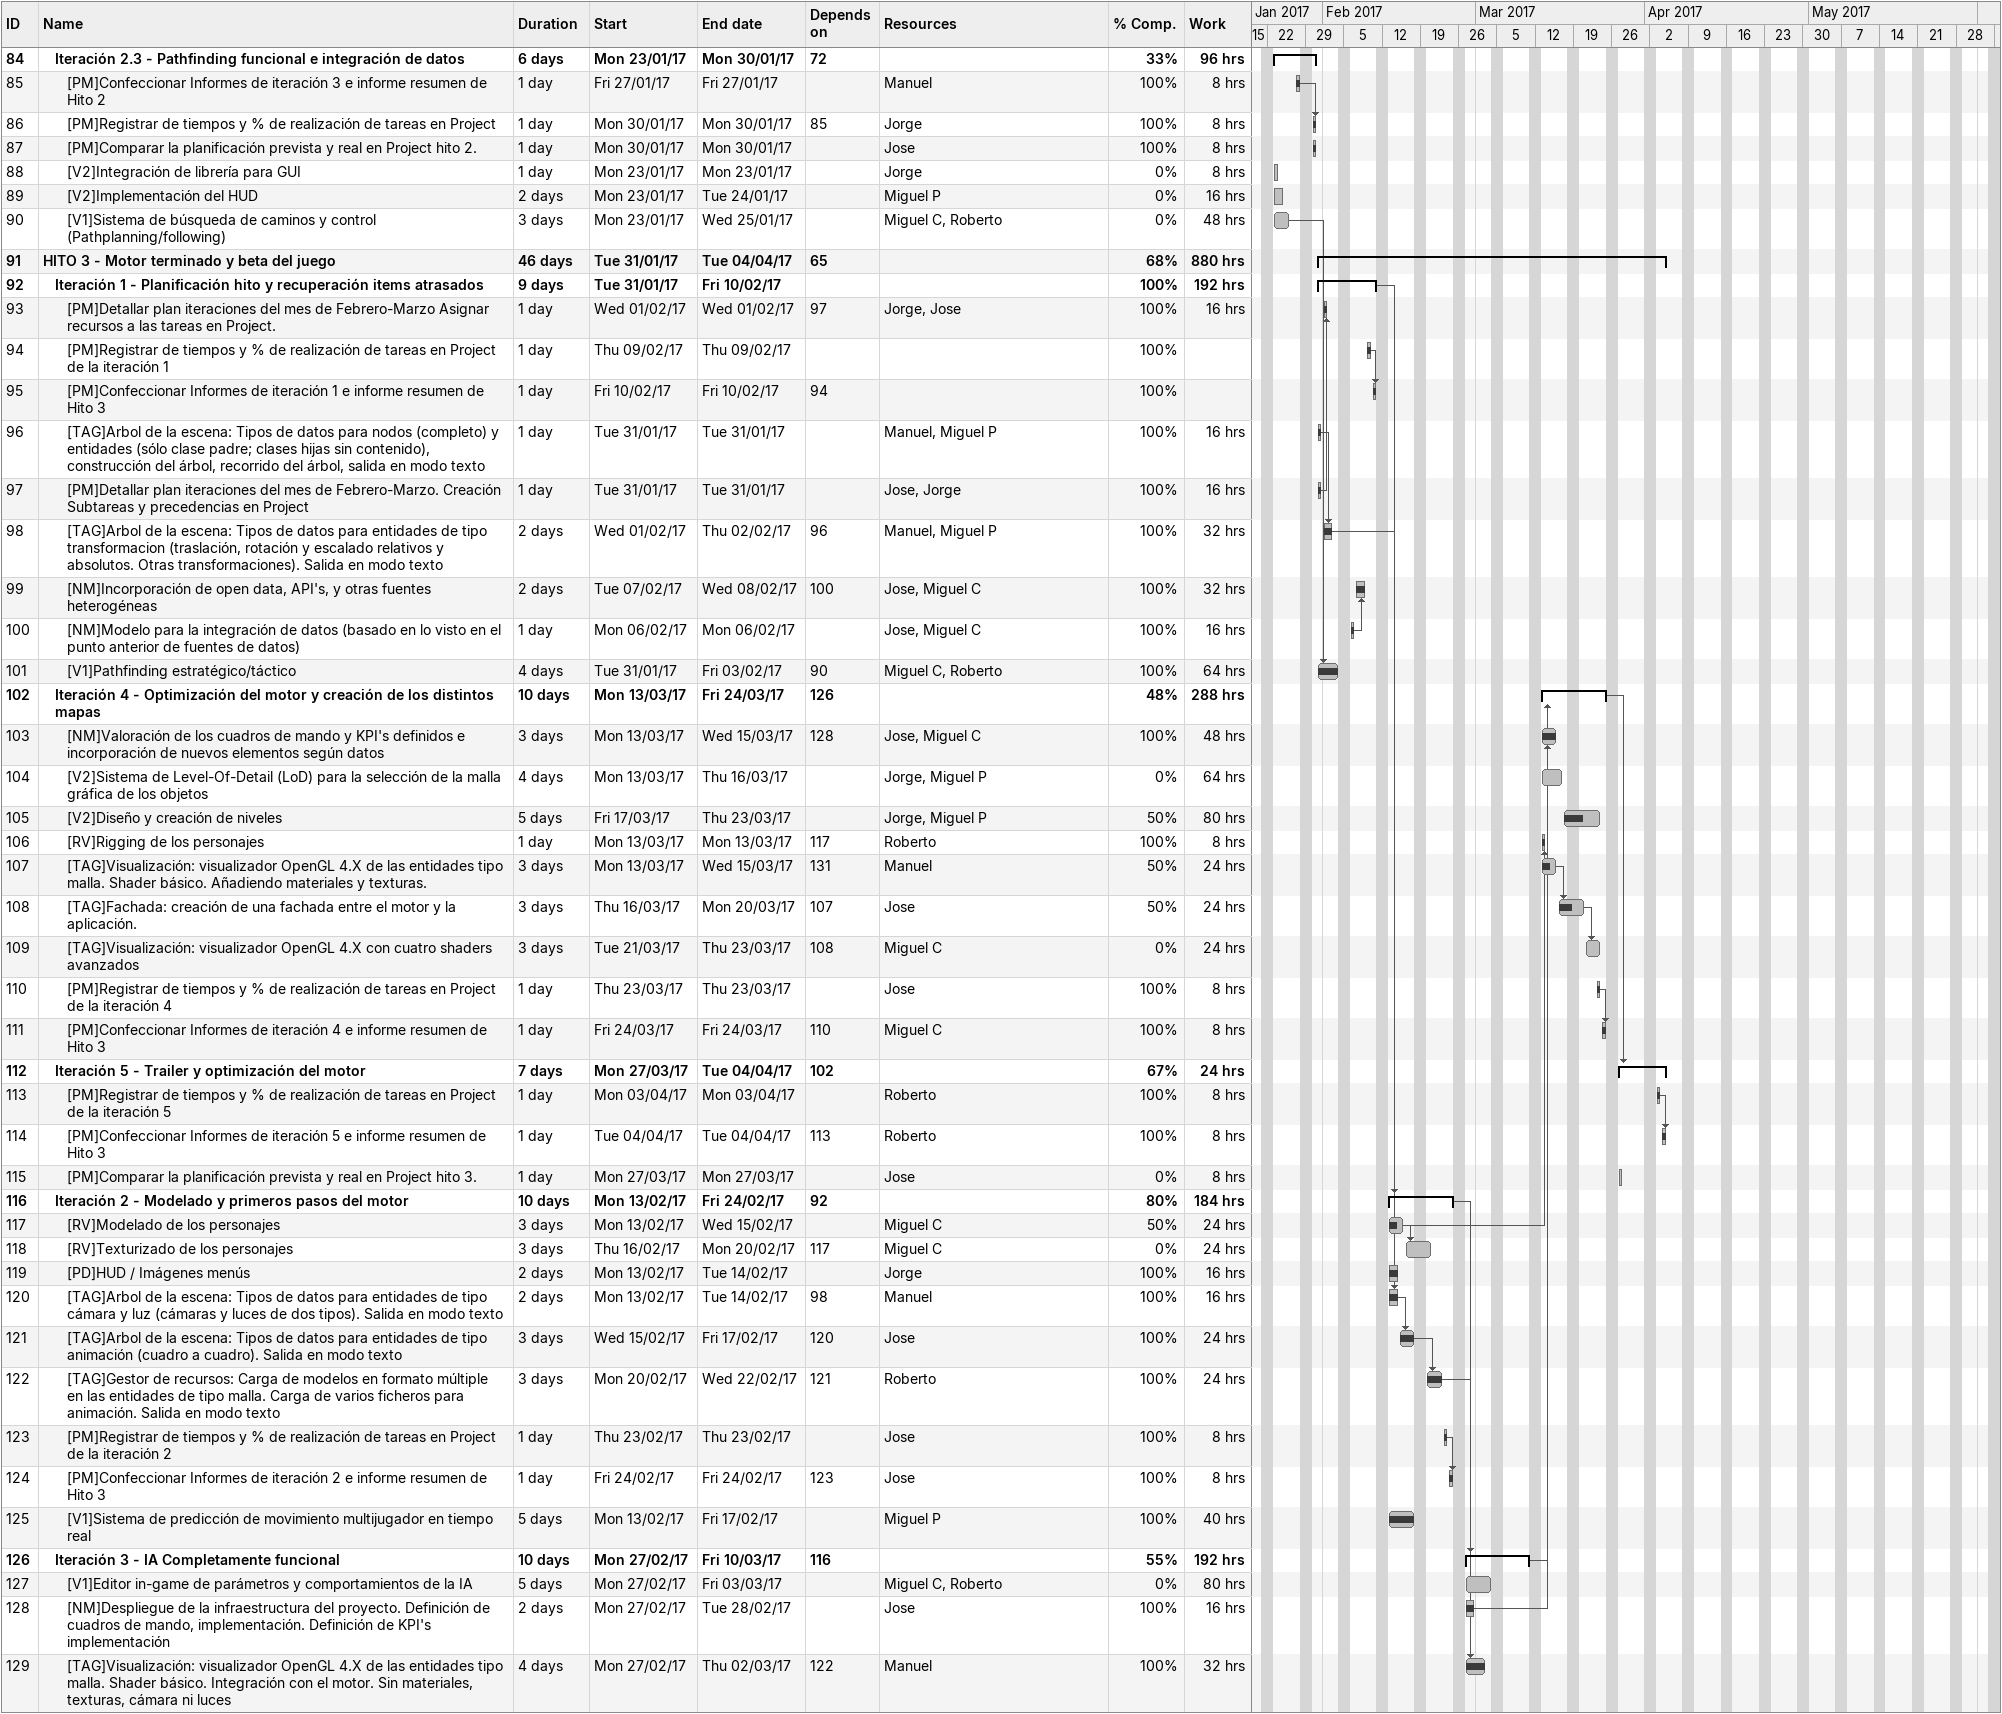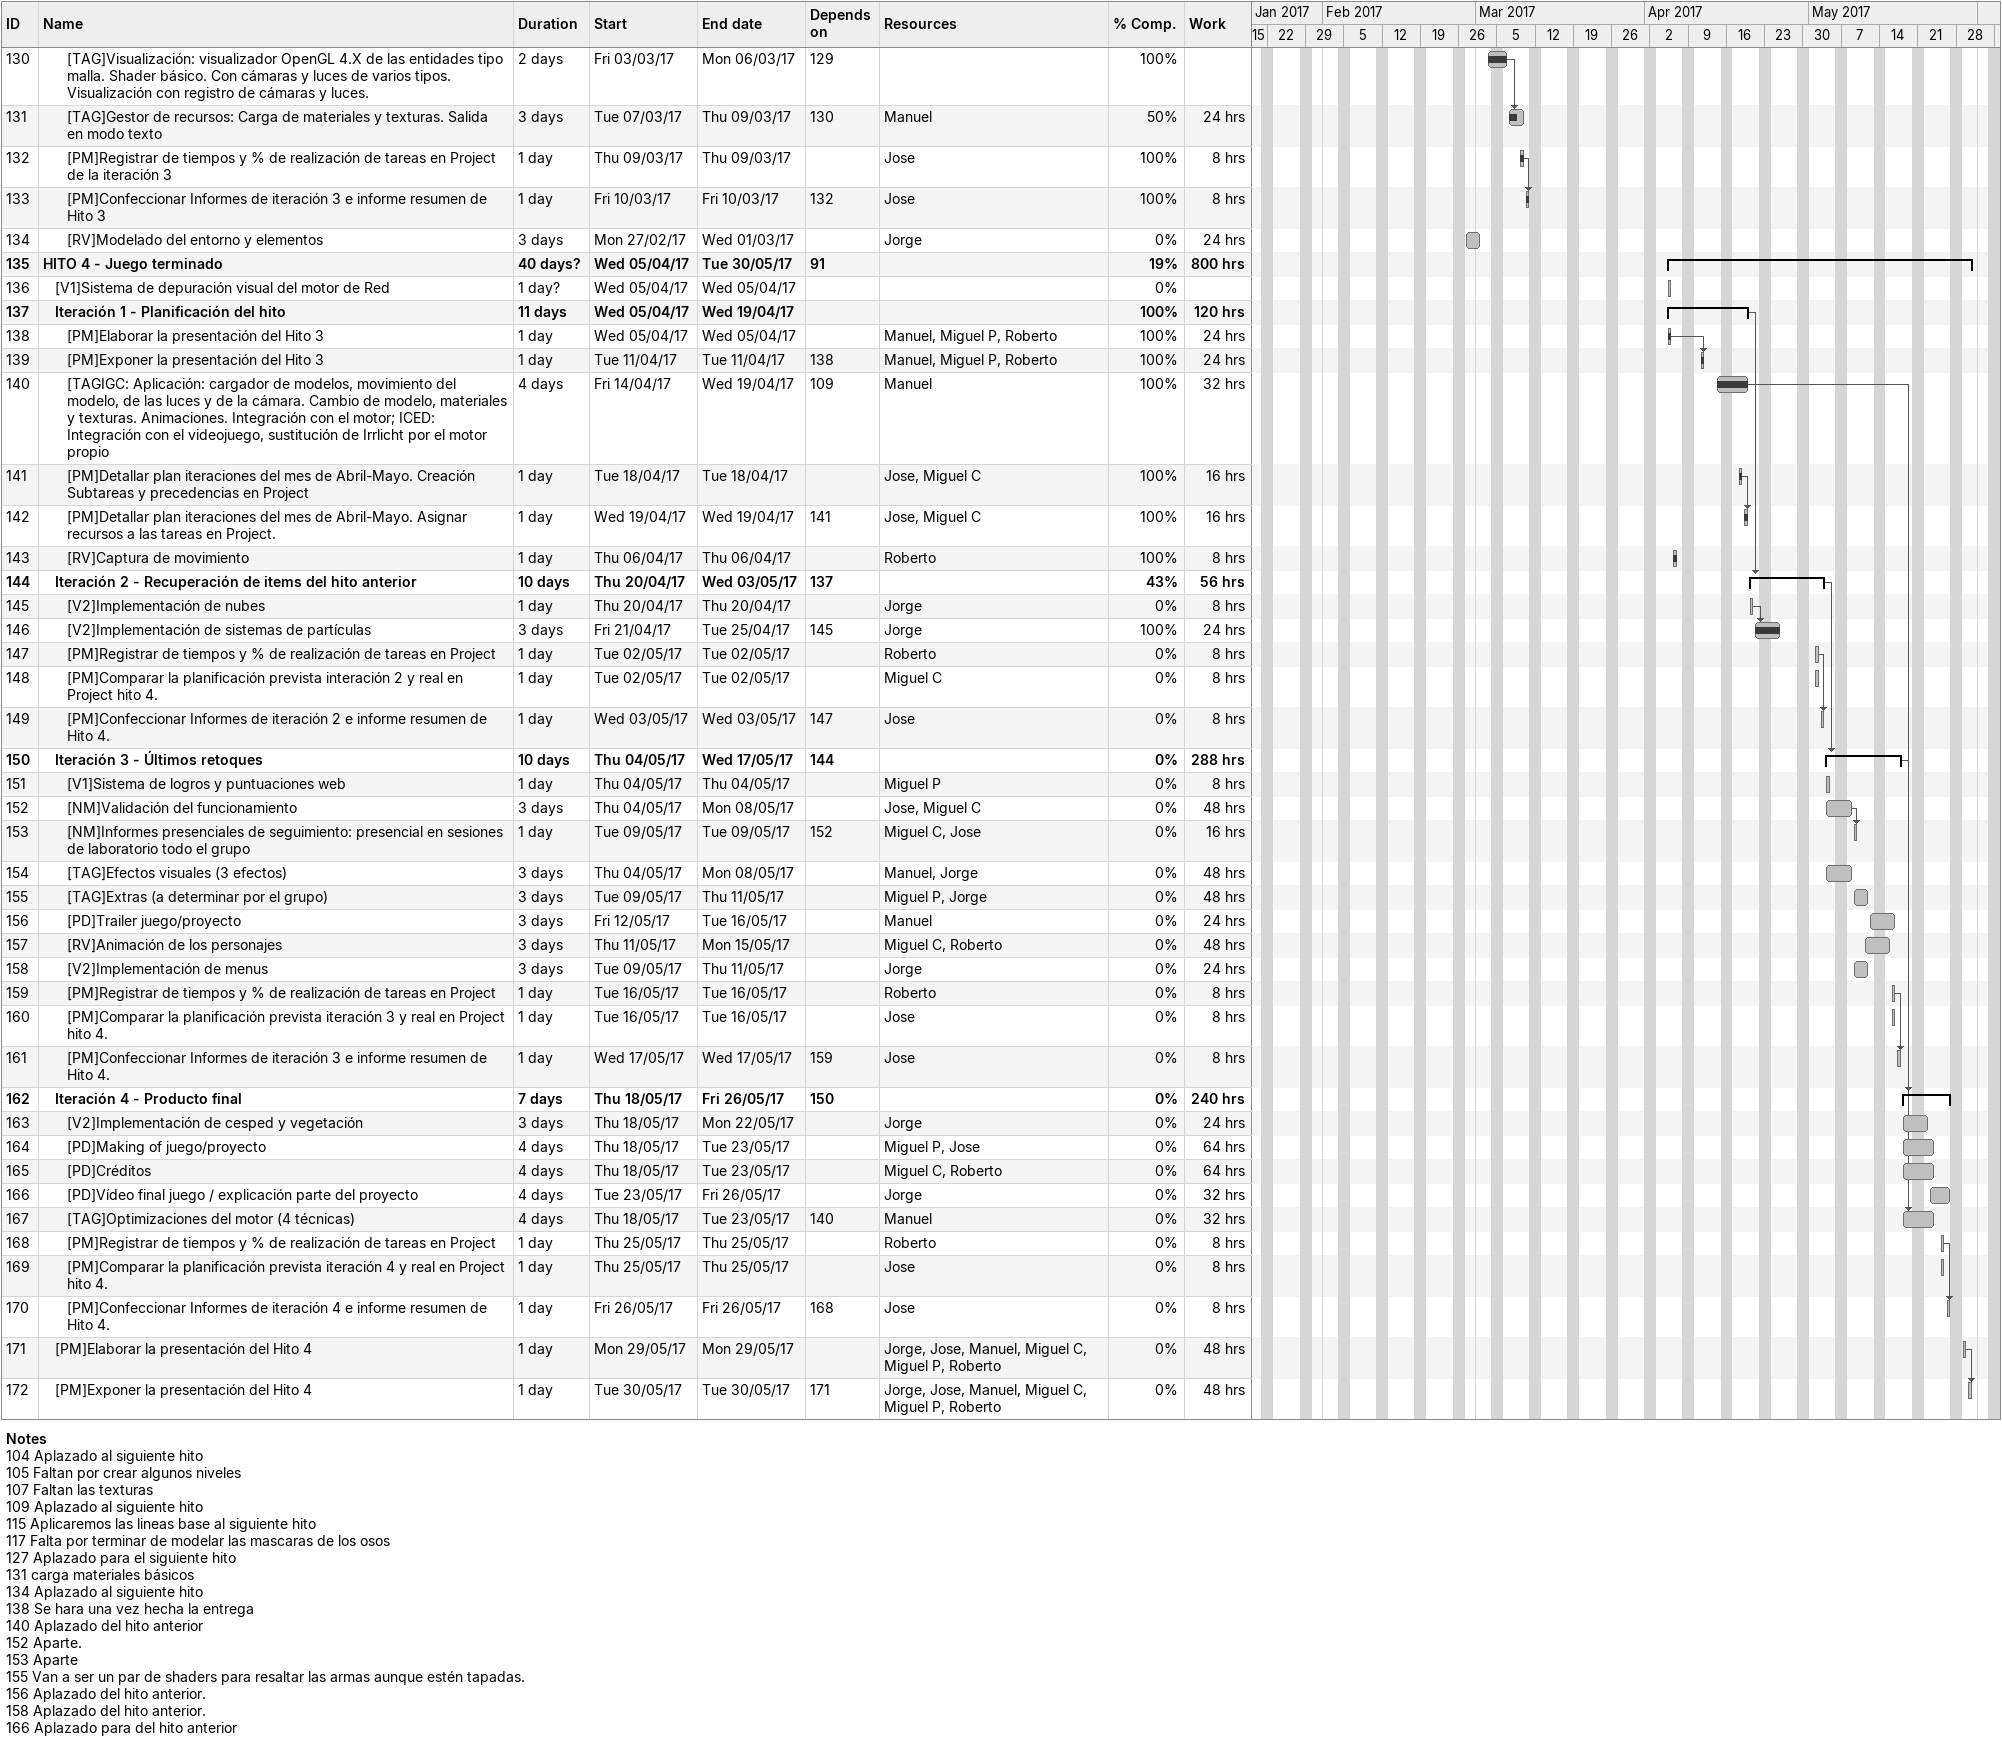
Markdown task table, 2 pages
| ID | Level | Task | Duration | Start | Finish | Predecessors | Resources | % complete | Work (h) |
|---|---|---|---|---|---|---|---|---|---|
| 84 | 2 | **Iteración 2.3 - Pathfinding funcional e integración de datos** | 6d | 2017-01-23 | 2017-01-30 | 72 |  | 33 | 96 |
| 85 | 3 | [PM]Confeccionar Informes de iteración 3 e informe resumen de Hito 2 | 1d | 2017-01-27 | 2017-01-27 |  | Manuel | 100 | 8 |
| 86 | 3 | [PM]Registrar de tiempos y % de realización de tareas en Project | 1d | 2017-01-30 | 2017-01-30 | 85 | Jorge | 100 | 8 |
| 87 | 3 | [PM]Comparar la planificación prevista y real en Project hito 2. | 1d | 2017-01-30 | 2017-01-30 |  | Jose | 100 | 8 |
| 88 | 3 | [V2]Integración de librería para GUI | 1d | 2017-01-23 | 2017-01-23 |  | Jorge | 0 | 8 |
| 89 | 3 | [V2]Implementación del HUD | 2d | 2017-01-23 | 2017-01-24 |  | Miguel P | 0 | 16 |
| 90 | 3 | [V1]Sistema de búsqueda de caminos y control (Pathplanning/following) | 3d | 2017-01-23 | 2017-01-25 |  | Miguel C, Roberto | 0 | 48 |
| 91 | 1 | **HITO 3 - Motor terminado y beta del juego** | 46d | 2017-01-31 | 2017-04-04 | 65 |  | 68 | 880 |
| 92 | 2 | **Iteración 1 - Planificación hito y recuperación items atrasados** | 9d | 2017-01-31 | 2017-02-10 |  |  | 100 | 192 |
| 93 | 3 | [PM]Detallar plan iteraciones del mes de Febrero-Marzo Asignar recursos a las tareas en Project. | 1d | 2017-02-01 | 2017-02-01 | 97 | Jorge, Jose | 100 | 16 |
| 94 | 3 | [PM]Registrar de tiempos y % de realización de tareas en Project de la iteración 1 | 1d | 2017-02-09 | 2017-02-09 |  |  | 100 |  |
| 95 | 3 | [PM]Confeccionar Informes de iteración 1 e informe resumen de Hito 3 | 1d | 2017-02-10 | 2017-02-10 | 94 |  | 100 |  |
| 96 | 3 | [TAG]Arbol de la escena: Tipos de datos para nodos (completo) y entidades (sólo clase padre; clases hijas sin contenido), construcción del árbol, recorrido del árbol, salida en modo texto | 1d | 2017-01-31 | 2017-01-31 |  | Manuel, Miguel P | 100 | 16 |
| 97 | 3 | [PM]Detallar plan iteraciones del mes de Febrero-Marzo. Creación Subtareas y precedencias en Project | 1d | 2017-01-31 | 2017-01-31 |  | Jose, Jorge | 100 | 16 |
| 98 | 3 | [TAG]Arbol de la escena: Tipos de datos para entidades de tipo transformacion (traslación, rotación y escalado relativos y absolutos. Otras transformaciones). Salida en modo texto | 2d | 2017-02-01 | 2017-02-02 | 96 | Manuel, Miguel P | 100 | 32 |
| 99 | 3 | [NM]Incorporación de open data, API's, y otras fuentes heterogéneas | 2d | 2017-02-07 | 2017-02-08 | 100 | Jose, Miguel C | 100 | 32 |
| 100 | 3 | [NM]Modelo para la integración de datos (basado en lo visto en el punto anterior de fuentes de datos) | 1d | 2017-02-06 | 2017-02-06 |  | Jose, Miguel C | 100 | 16 |
| 101 | 3 | [V1]Pathfinding estratégico/táctico | 4d | 2017-01-31 | 2017-02-03 | 90 | Miguel C, Roberto | 100 | 64 |
| 102 | 2 | **Iteración 4 - Optimización del motor y creación de los distintos mapas** | 10d | 2017-03-13 | 2017-03-24 | 126 |  | 48 | 288 |
| 103 | 3 | [NM]Valoración de los cuadros de mando y KPI's definidos e incorporación de nuevos elementos según datos | 3d | 2017-03-13 | 2017-03-15 | 128 | Jose, Miguel C | 100 | 48 |
| 104 | 3 | [V2]Sistema de Level-Of-Detail (LoD) para la selección de la malla gráfica de los objetos | 4d | 2017-03-13 | 2017-03-16 |  | Jorge, Miguel P | 0 | 64 |
| 105 | 3 | [V2]Diseño y creación de niveles | 5d | 2017-03-17 | 2017-03-23 |  | Jorge, Miguel P | 50 | 80 |
| 106 | 3 | [RV]Rigging de los personajes | 1d | 2017-03-13 | 2017-03-13 | 117 | Roberto | 100 | 8 |
| 107 | 3 | [TAG]Visualización: visualizador OpenGL 4.X de las entidades tipo malla. Shader básico. Añadiendo materiales y texturas. | 3d | 2017-03-13 | 2017-03-15 | 131 | Manuel | 50 | 24 |
| 108 | 3 | [TAG]Fachada: creación de una fachada entre el motor y la aplicación. | 3d | 2017-03-16 | 2017-03-20 | 107 | Jose | 50 | 24 |
| 109 | 3 | [TAG]Visualización: visualizador OpenGL 4.X con cuatro shaders avanzados | 3d | 2017-03-21 | 2017-03-23 | 108 | Miguel C | 0 | 24 |
| 110 | 3 | [PM]Registrar de tiempos y % de realización de tareas en Project de la iteración 4 | 1d | 2017-03-23 | 2017-03-23 |  | Jose | 100 | 8 |
| 111 | 3 | [PM]Confeccionar Informes de iteración 4 e informe resumen de Hito 3 | 1d | 2017-03-24 | 2017-03-24 | 110 | Miguel C | 100 | 8 |
| 112 | 2 | **Iteración 5 - Trailer y optimización del motor** | 7d | 2017-03-27 | 2017-04-04 | 102 |  | 67 | 24 |
| 113 | 3 | [PM]Registrar de tiempos y % de realización de tareas en Project de la iteración 5 | 1d | 2017-04-03 | 2017-04-03 |  | Roberto | 100 | 8 |
| 114 | 3 | [PM]Confeccionar Informes de iteración 5 e informe resumen de Hito 3 | 1d | 2017-04-04 | 2017-04-04 | 113 | Roberto | 100 | 8 |
| 115 | 3 | [PM]Comparar la planificación prevista y real en Project hito 3. | 1d | 2017-03-27 | 2017-03-27 |  | Jose | 0 | 8 |
| 116 | 2 | **Iteración 2 - Modelado y primeros pasos del motor** | 10d | 2017-02-13 | 2017-02-24 | 92 |  | 80 | 184 |
| 117 | 3 | [RV]Modelado de los personajes | 3d | 2017-02-13 | 2017-02-15 |  | Miguel C | 50 | 24 |
| 118 | 3 | [RV]Texturizado de los personajes | 3d | 2017-02-16 | 2017-02-20 | 117 | Miguel C | 0 | 24 |
| 119 | 3 | [PD]HUD / Imágenes menús | 2d | 2017-02-13 | 2017-02-14 |  | Jorge | 100 | 16 |
| 120 | 3 | [TAG]Arbol de la escena: Tipos de datos para entidades de tipo cámara y luz (cámaras y luces de dos tipos). Salida en modo texto | 2d | 2017-02-13 | 2017-02-14 | 98 | Manuel | 100 | 16 |
| 121 | 3 | [TAG]Arbol de la escena: Tipos de datos para entidades de tipo animación (cuadro a cuadro). Salida en modo texto | 3d | 2017-02-15 | 2017-02-17 | 120 | Jose | 100 | 24 |
| 122 | 3 | [TAG]Gestor de recursos: Carga de modelos en formato múltiple en las entidades de tipo malla. Carga de varios ficheros para animación. Salida en modo texto | 3d | 2017-02-20 | 2017-02-22 | 121 | Roberto | 100 | 24 |
| 123 | 3 | [PM]Registrar de tiempos y % de realización de tareas en Project de la iteración 2 | 1d | 2017-02-23 | 2017-02-23 |  | Jose | 100 | 8 |
| 124 | 3 | [PM]Confeccionar Informes de iteración 2 e informe resumen de Hito 3 | 1d | 2017-02-24 | 2017-02-24 | 123 | Jose | 100 | 8 |
| 125 | 3 | [V1]Sistema de predicción de movimiento multijugador en tiempo real | 5d | 2017-02-13 | 2017-02-17 |  | Miguel P | 100 | 40 |
| 126 | 2 | **Iteración 3 - IA Completamente funcional** | 10d | 2017-02-27 | 2017-03-10 | 116 |  | 55 | 192 |
| 127 | 3 | [V1]Editor in-game de parámetros y comportamientos de la IA | 5d | 2017-02-27 | 2017-03-03 |  | Miguel C, Roberto | 0 | 80 |
| 128 | 3 | [NM]Despliegue de la infraestructura del proyecto. Definición de cuadros de mando, implementación. Definición de KPI's implementación | 2d | 2017-02-27 | 2017-02-28 |  | Jose | 100 | 16 |
| 129 | 3 | [TAG]Visualización: visualizador OpenGL 4.X de las entidades tipo malla. Shader básico. Integración con el motor. Sin materiales, texturas, cámara ni luces | 4d | 2017-02-27 | 2017-03-02 | 122 | Manuel | 100 | 32 |
| 130 | 3 | [TAG]Visualización: visualizador OpenGL 4.X de las entidades tipo malla. Shader básico. Con cámaras y luces de varios tipos. Visualización con registro de cámaras y luces. | 2d | 2017-03-03 | 2017-03-06 | 129 |  | 100 |  |
| 131 | 3 | [TAG]Gestor de recursos: Carga de materiales y texturas. Salida en modo texto | 3d | 2017-03-07 | 2017-03-09 | 130 | Manuel | 50 | 24 |
| 132 | 3 | [PM]Registrar de tiempos y % de realización de tareas en Project de la iteración 3 | 1d | 2017-03-09 | 2017-03-09 |  | Jose | 100 | 8 |
| 133 | 3 | [PM]Confeccionar Informes de iteración 3 e informe resumen de Hito 3 | 1d | 2017-03-10 | 2017-03-10 | 132 | Jose | 100 | 8 |
| 134 | 3 | [RV]Modelado del entorno y elementos | 3d | 2017-02-27 | 2017-03-01 |  | Jorge | 0 | 24 |
| 135 | 1 | **HITO 4 - Juego terminado** | 40d? | 2017-04-05 | 2017-05-30 | 91 |  | 19 | 800 |
| 136 | 2 | [V1]Sistema de depuración visual del motor de Red | 1d? | 2017-04-05 | 2017-04-05 |  |  | 0 |  |
| 137 | 2 | **Iteración 1 - Planificación del hito** | 11d | 2017-04-05 | 2017-04-19 |  |  | 100 | 120 |
| 138 | 3 | [PM]Elaborar la presentación del Hito 3 | 1d | 2017-04-05 | 2017-04-05 |  | Manuel, Miguel P, Roberto | 100 | 24 |
| 139 | 3 | [PM]Exponer la presentación del Hito 3 | 1d | 2017-04-11 | 2017-04-11 | 138 | Manuel, Miguel P, Roberto | 100 | 24 |
| 140 | 3 | [TAGIGC: Aplicación: cargador de modelos, movimiento del modelo, de las luces y de la cámara. Cambio de modelo, materiales y texturas. Animaciones. Integración con el motor; ICED: Integración con el videojuego, sustitución de Irrlicht por el motor propio | 4d | 2017-04-14 | 2017-04-19 | 109 | Manuel | 100 | 32 |
| 141 | 3 | [PM]Detallar plan iteraciones del mes de Abril-Mayo. Creación Subtareas y precedencias en Project | 1d | 2017-04-18 | 2017-04-18 |  | Jose, Miguel C | 100 | 16 |
| 142 | 3 | [PM]Detallar plan iteraciones del mes de Abril-Mayo. Asignar recursos a las tareas en Project. | 1d | 2017-04-19 | 2017-04-19 | 141 | Jose, Miguel C | 100 | 16 |
| 143 | 3 | [RV]Captura de movimiento | 1d | 2017-04-06 | 2017-04-06 |  | Roberto | 100 | 8 |
| 144 | 2 | **Iteración 2 - Recuperación de items del hito anterior** | 10d | 2017-04-20 | 2017-05-03 | 137 |  | 43 | 56 |
| 145 | 3 | [V2]Implementación de nubes | 1d | 2017-04-20 | 2017-04-20 |  | Jorge | 0 | 8 |
| 146 | 3 | [V2]Implementación de sistemas de partículas | 3d | 2017-04-21 | 2017-04-25 | 145 | Jorge | 100 | 24 |
| 147 | 3 | [PM]Registrar de tiempos y % de realización de tareas en Project | 1d | 2017-05-02 | 2017-05-02 |  | Roberto | 0 | 8 |
| 148 | 3 | [PM]Comparar la planificación prevista interación 2 y real en Project hito 4. | 1d | 2017-05-02 | 2017-05-02 |  | Miguel C | 0 | 8 |
| 149 | 3 | [PM]Confeccionar Informes de iteración 2 e informe resumen de Hito 4. | 1d | 2017-05-03 | 2017-05-03 | 147 | Jose | 0 | 8 |
| 150 | 2 | **Iteración 3 - Últimos retoques** | 10d | 2017-05-04 | 2017-05-17 | 144 |  | 0 | 288 |
| 151 | 3 | [V1]Sistema de logros y puntuaciones web | 1d | 2017-05-04 | 2017-05-04 |  | Miguel P | 0 | 8 |
| 152 | 3 | [NM]Validación del funcionamiento | 3d | 2017-05-04 | 2017-05-08 |  | Jose, Miguel C | 0 | 48 |
| 153 | 3 | [NM]Informes presenciales de seguimiento: presencial en sesiones de laboratorio todo el grupo | 1d | 2017-05-09 | 2017-05-09 | 152 | Miguel C, Jose | 0 | 16 |
| 154 | 3 | [TAG]Efectos visuales (3 efectos) | 3d | 2017-05-04 | 2017-05-08 |  | Manuel, Jorge | 0 | 48 |
| 155 | 3 | [TAG]Extras (a determinar por el grupo) | 3d | 2017-05-09 | 2017-05-11 |  | Miguel P, Jorge | 0 | 48 |
| 156 | 3 | [PD]Trailer juego/proyecto | 3d | 2017-05-12 | 2017-05-16 |  | Manuel | 0 | 24 |
| 157 | 3 | [RV]Animación de los personajes | 3d | 2017-05-11 | 2017-05-15 |  | Miguel C, Roberto | 0 | 48 |
| 158 | 3 | [V2]Implementación de menus | 3d | 2017-05-09 | 2017-05-11 |  | Jorge | 0 | 24 |
| 159 | 3 | [PM]Registrar de tiempos y % de realización de tareas en Project | 1d | 2017-05-16 | 2017-05-16 |  | Roberto | 0 | 8 |
| 160 | 3 | [PM]Comparar la planificación prevista iteración 3 y real en Project hito 4. | 1d | 2017-05-16 | 2017-05-16 |  | Jose | 0 | 8 |
| 161 | 3 | [PM]Confeccionar Informes de iteración 3 e informe resumen de Hito 4. | 1d | 2017-05-17 | 2017-05-17 | 159 | Jose | 0 | 8 |
| 162 | 2 | **Iteración 4 - Producto final** | 7d | 2017-05-18 | 2017-05-26 | 150 |  | 0 | 240 |
| 163 | 3 | [V2]Implementación de cesped y vegetación | 3d | 2017-05-18 | 2017-05-22 |  | Jorge | 0 | 24 |
| 164 | 3 | [PD]Making of juego/proyecto | 4d | 2017-05-18 | 2017-05-23 |  | Miguel P, Jose | 0 | 64 |
| 165 | 3 | [PD]Créditos | 4d | 2017-05-18 | 2017-05-23 |  | Miguel C, Roberto | 0 | 64 |
| 166 | 3 | [PD]Vídeo final juego / explicación parte del proyecto | 4d | 2017-05-23 | 2017-05-26 |  | Jorge | 0 | 32 |
| 167 | 3 | [TAG]Optimizaciones del motor (4 técnicas) | 4d | 2017-05-18 | 2017-05-23 | 140 | Manuel | 0 | 32 |
| 168 | 3 | [PM]Registrar de tiempos y % de realización de tareas en Project | 1d | 2017-05-25 | 2017-05-25 |  | Roberto | 0 | 8 |
| 169 | 3 | [PM]Comparar la planificación prevista iteración 4 y real en Project hito 4. | 1d | 2017-05-25 | 2017-05-25 |  | Jose | 0 | 8 |
| 170 | 3 | [PM]Confeccionar Informes de iteración 4 e informe resumen de Hito 4. | 1d | 2017-05-26 | 2017-05-26 | 168 | Jose | 0 | 8 |
| 171 | 2 | [PM]Elaborar la presentación del Hito 4 | 1d | 2017-05-29 | 2017-05-29 |  | Jorge, Jose, Manuel, Miguel C, Miguel P, Roberto | 0 | 48 |
| 172 | 2 | [PM]Exponer la presentación del Hito 4 | 1d | 2017-05-30 | 2017-05-30 | 171 | Jorge, Jose, Manuel, Miguel C, Miguel P, Roberto | 0 | 48 |

Notes
- 104: Aplazado al siguiente hito
- 105: Faltan por crear algunos niveles
- 107: Faltan las texturas
- 109: Aplazado al siguiente hito
- 115: Aplicaremos las lineas base al siguiente hito
- 117: Falta por terminar de modelar las mascaras de los osos
- 127: Aplazado para el siguiente hito
- 131: carga materiales básicos
- 134: Aplazado al siguiente hito
- 138: Se hara una vez hecha la entrega
- 140: Aplazado del hito anterior
- 152: Aparte.
- 153: Aparte
- 155: Van a ser un par de shaders para resaltar las armas aunque estén tapadas.
- 156: Aplazado del hito anterior.
- 158: Aplazado del hito anterior.
- 166: Aplazado para del hito anterior
